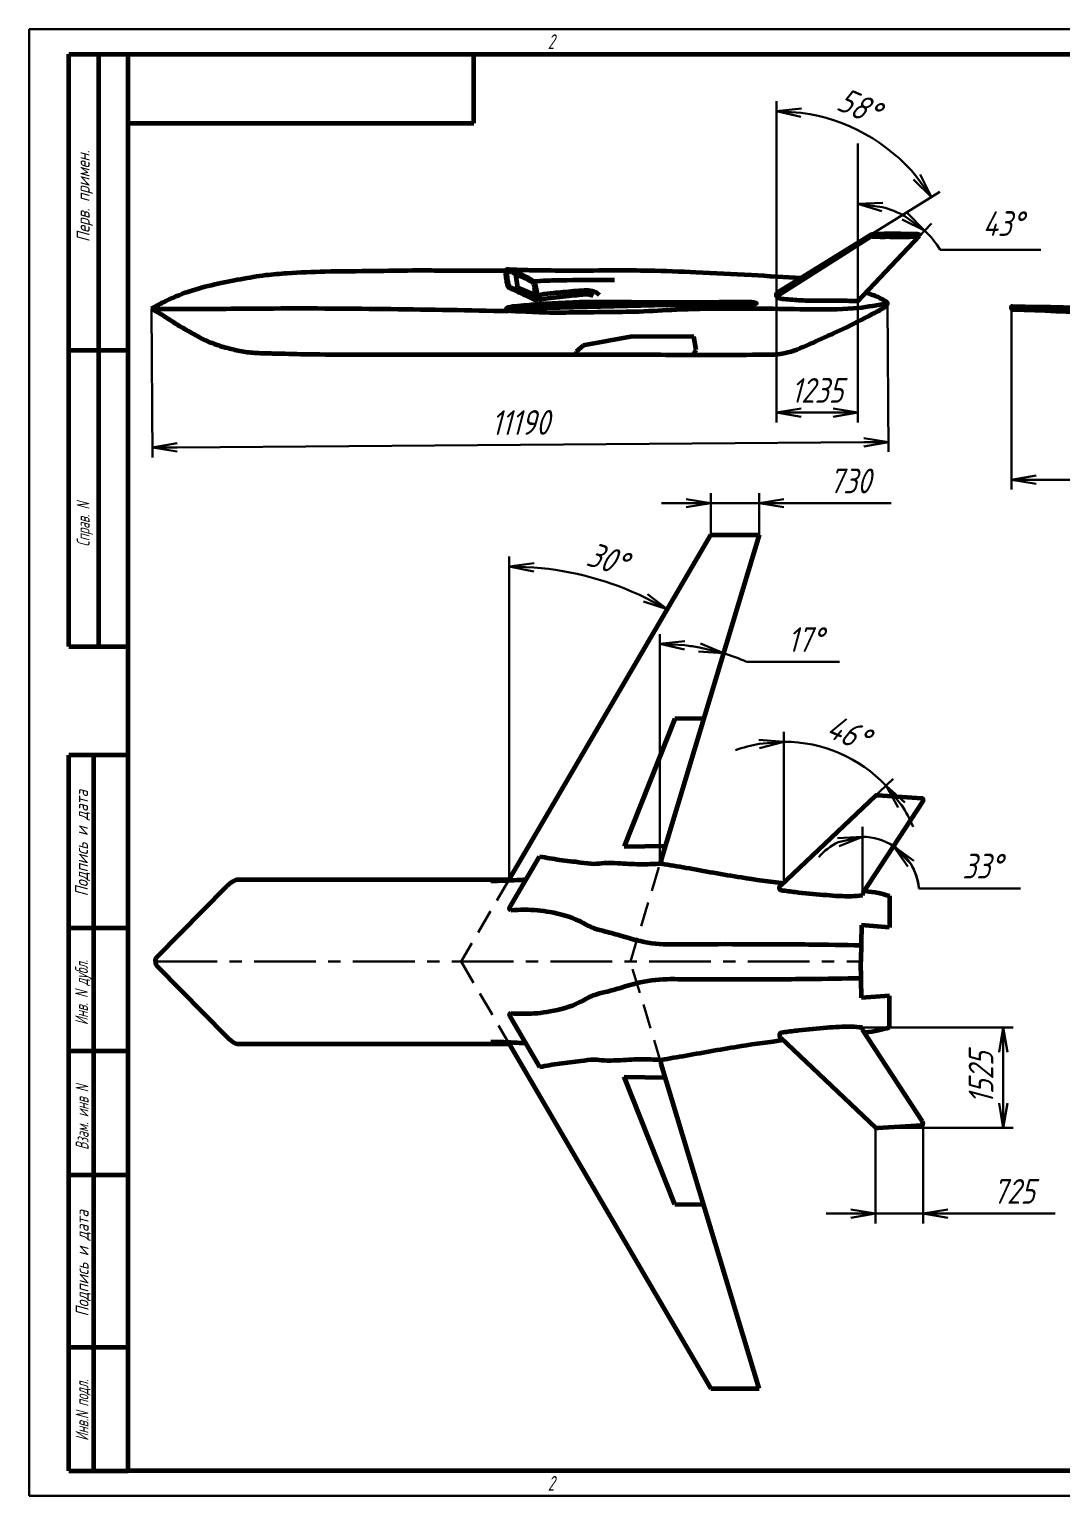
# Model space of a CAD drawing. Header units: millimetres. Extents: x -985956116104 to 1932156, y -552630487266 to 633586.
# Drawn here: x 6006.1 to 6215, y 34396 to 34693 of the extents above; entities that cross this region are included whole.
import ezdxf
from ezdxf.enums import TextEntityAlignment as Align

# ---------------------------------------------------------------- set-up
doc = ezdxf.new("R2010")
doc.units = ezdxf.units.MM
doc.linetypes.add('CENTER', pattern=[2, 1.25, -0.25, 0.25, -0.25])
doc.linetypes.add('DASHED', pattern=[0.75, 0.5, -0.25])
for name, color, linetype, lineweight in [('_axes (Оси)', 6, 'CENTER', 30), ('_basic (Основной)', 4, 'Continuous', 60), ('_contour (Тонкий)', 7, 'Continuous', 30), ('_invisible (Невидимый)', 1, 'DASHED', 30), ('_text (Надписи)', 2, 'Continuous', 30)]:
    doc.layers.add(name, color=color, linetype=linetype, lineweight=lineweight)
doc.styles.add('ESKD', font='eskd.shx', dxfattribs={"oblique": 15, "height": 5})
doc.dimstyles.new('ESKD', dxfattribs={"dimtxt": 5, "dimasz": 5, "dimexe": 2, "dimexo": 0, "dimgap": 2, "dimtad": 1, "dimtoh": 1, "dimzin": 12, "dimdsep": 46, "dimtxsty": 'ESKD', "dimblk1": 'OPEN', "dimblk2": 'OPEN', "dimsah": 1, "dimcen": 5, "dimclrd": 256, "dimclre": 256, "dimclrt": 2, "dimadec": 0, "dimazin": 0, "dimtfac": 1, "dimtmove": 0, "dimatfit": 3, "dimldrblk": 'OPEN', "dimfxl": 1, "dimtolj": 1, "dimtzin": 12, "dimlwd": -1, "dimlwe": -1, "dimarcsym": 0})

# ---------------------------------------------------------------- blocks, each defined once
blk = doc.blocks.new('_OPEN')
at = {"color": 0, "linetype": 'ByBlock'}
for p, q in [((-1, 0.167), (0, 0)), ((0, 0), (-1, -0.167)), ((0, 0), (-1, 0))]:
    blk.add_line(p, q, dxfattribs=at)
blk = doc.blocks.new('*D172')
at = {"layer": '_contour (Тонкий)', "transparency": 16777216}
for p, q in [((6157.43, 34640.75), (6157.43, 34678.4)), ((6158.5, 34640.16), (6190.47, 34660.04))]:
    blk.add_line(p, q, dxfattribs=at)
blk.add_arc((6157.43, 34639.49), 36.91, 39.6414, 82.2329, dxfattribs=at)
at = {"layer": 'Defpoints', "color": 0, "transparency": 16777216}
for p in [(6180.53, 34668.28), (6157.43, 34640.75), (6157.43, 34639.49), (6158.5, 34640.16)]:
    blk.add_point(p, dxfattribs=at)
at = {"layer": '_contour (Тонкий)', "transparency": 16777216, "xscale": 5, "yscale": 5, "zscale": 5}
for p, rotation in [((6157.43, 34676.4), 176.1164486220504), ((6188.77, 34658.98), 305.7578817753343)]:
    blk.add_blockref('_OPEN', p, dxfattribs=dict(at, rotation=rotation))
at = {"layer": '_contour (Тонкий)', "color": 2, "transparency": 16777216, "insert": (6174.06, 34677.42), "char_height": 5, "attachment_point": 5, "rotation": 336.3216, "style": 'ESKD'}
blk.add_mtext('\\A1;58°', dxfattribs=at)
blk = doc.blocks.new('*D173')
at = {"layer": '_contour (Тонкий)', "transparency": 16777216}
for p, q in [((6173.86, 34638.89), (6173.86, 34659.59)), ((6174.54, 34638.62), (6188.79, 34653.64)), ((6190.57, 34648.31), (6210.94, 34648.31))]:
    blk.add_line(p, q, dxfattribs=at)
for start, end in [(61.1056, 75.411), (31.9276, 46.5166)]:
    blk.add_arc((6173.86, 34637.9), 19.69, start, end, dxfattribs=at)
at = {"layer": '_contour (Тонкий)', "transparency": 16777216, "xscale": 5, "yscale": 5, "zscale": 5}
for p, rotation in [((6173.86, 34657.59), 172.7054874693301), ((6187.41, 34652.19), 323.8111200338078)]:
    blk.add_blockref('_OPEN', p, dxfattribs=dict(at, rotation=rotation))
at = {"layer": '_contour (Тонкий)', "color": 2, "transparency": 16777216, "insert": (6203.26, 34653.61), "char_height": 5, "attachment_point": 5, "style": 'ESKD'}
blk.add_mtext('\\A1;43%%d', dxfattribs=at)
blk = doc.blocks.new('*D174')
at = {"layer": '_contour (Тонкий)', "transparency": 16777216}
for p, q in [((6103.28, 34524.95), (6103.28, 34586.16)), ((6105.38, 34524.38), (6136.3, 34577.21))]:
    blk.add_line(p, q, dxfattribs=at)
blk.add_arc((6103.28, 34520.79), 63.37, 64.184, 85.4784, dxfattribs=at)
at = {"layer": 'Defpoints', "color": 0, "transparency": 16777216}
for p in [(6114.41, 34583.18), (6103.28, 34524.95), (6105.38, 34524.38), (6103.28, 34520.79)]:
    blk.add_point(p, dxfattribs=at)
at = {"layer": '_contour (Тонкий)', "transparency": 16777216, "xscale": 5, "yscale": 5, "zscale": 5}
for p, rotation in [((6103.28, 34584.16), 177.7392044552043), ((6135.29, 34575.48), 331.9231599634772)]:
    blk.add_blockref('_OPEN', p, dxfattribs=dict(at, rotation=rotation))
at = {"layer": '_contour (Тонкий)', "color": 2, "transparency": 16777216, "insert": (6123.1, 34585.7), "char_height": 5, "attachment_point": 5, "rotation": 343.0243, "style": 'ESKD'}
blk.add_mtext('\\A1;30°', dxfattribs=at)
blk = doc.blocks.new('*D175')
at = {"layer": '_contour (Тонкий)', "transparency": 16777216}
for p, q in [((6133.8, 34526.21), (6133.8, 34570.47)), ((6134.44, 34526.11), (6147.24, 34568.48)), ((6151.36, 34564.86), (6170.14, 34564.86))]:
    blk.add_line(p, q, dxfattribs=at)
for start, end in [(79.6411, 83.5564), (66.7539, 73.1975)]:
    blk.add_arc((6133.8, 34523.99), 44.48, start, end, dxfattribs=at)
at = {"layer": 'Defpoints', "color": 0, "transparency": 16777216}
for p in [(6138.14, 34568.26), (6133.8, 34526.21), (6133.8, 34523.99), (6134.44, 34526.11)]:
    blk.add_point(p, dxfattribs=at)
at = {"layer": '_contour (Тонкий)', "transparency": 16777216, "xscale": 5, "yscale": 5, "zscale": 5}
for p, rotation in [((6133.8, 34568.47), 176.7781881592483), ((6146.66, 34566.57), 346.4193230063548)]:
    blk.add_blockref('_OPEN', p, dxfattribs=dict(at, rotation=rotation))
at = {"layer": '_contour (Тонкий)', "color": 2, "transparency": 16777216, "insert": (6163.25, 34569.36), "char_height": 5, "attachment_point": 5, "style": 'ESKD'}
blk.add_mtext('\\A1;17°', dxfattribs=at)
blk = doc.blocks.new('*D176')
at = {"layer": '_contour (Тонкий)', "transparency": 16777216}
for p, q in [((6158.89, 34521.86), (6158.89, 34550.66)), ((6160.16, 34521.32), (6181.05, 34541.14))]:
    blk.add_line(p, q, dxfattribs=at)
for start, end in [(100.0467, 110.0935), (43.5018, 90), (23.4083, 33.455)]:
    blk.add_arc((6158.89, 34520.11), 28.55, start, end, dxfattribs=at)
at = {"layer": 'Defpoints', "color": 0, "transparency": 16777216}
for p in [(6173.59, 34544.58), (6158.89, 34521.86), (6160.16, 34521.32), (6158.89, 34520.11)]:
    blk.add_point(p, dxfattribs=at)
at = {"layer": '_contour (Тонкий)', "transparency": 16777216, "xscale": 5, "yscale": 5, "zscale": 5}
for p, rotation in [((6158.89, 34548.66), 5.023371415157512), ((6179.6, 34539.76), 128.4784046085335)]:
    blk.add_blockref('_OPEN', p, dxfattribs=dict(at, rotation=rotation))
at = {"layer": '_contour (Тонкий)', "color": 2, "transparency": 16777216, "insert": (6171.93, 34550.48), "char_height": 5, "attachment_point": 5, "rotation": 336.7509, "style": 'ESKD'}
blk.add_mtext('\\A1;46°', dxfattribs=at)
blk = doc.blocks.new('*D177')
at = {"layer": '_contour (Тонкий)', "transparency": 16777216}
for p, q in [((6174.8, 34520.62), (6174.8, 34531.4)), ((6176.29, 34520.18), (6182.19, 34529.2)), ((6186.25, 34518.96), (6206.81, 34518.96))]:
    blk.add_line(p, q, dxfattribs=at)
for start, end in [(56.8284, 90), (115.1167, 140.2335), (5.2746, 56.8284), (6.5949, 31.7117)]:
    blk.add_arc((6174.8, 34517.9), 11.5, start, end, dxfattribs=at)
at = {"layer": 'Defpoints', "color": 0, "transparency": 16777216}
for p in [(6177.01, 34529.19), (6174.8, 34520.62), (6174.8, 34517.9), (6176.29, 34520.18)]:
    blk.add_point(p, dxfattribs=at)
at = {"layer": '_contour (Тонкий)', "transparency": 16777216, "xscale": 5, "yscale": 5, "zscale": 5}
for p, rotation in [((6174.8, 34529.4), 12.55837093360492), ((6181.1, 34527.53), 134.2700275937023)]:
    blk.add_blockref('_OPEN', p, dxfattribs=dict(at, rotation=rotation))
at = {"layer": '_contour (Тонкий)', "color": 2, "transparency": 16777216, "insert": (6199.03, 34523.46), "char_height": 5, "attachment_point": 5, "style": 'ESKD'}
blk.add_mtext('\\A1;33°', dxfattribs=at)
blk = doc.blocks.new('*D642')
at = {"layer": '_contour (Тонкий)', "transparency": 16777216}
for p, q in [((6030.82, 34636.38), (6031.04, 34606.25)), ((6179.89, 34637.49), (6180.11, 34607.36)), ((6036.02, 34608.29), (6175.1, 34609.32))]:
    blk.add_line(p, q, dxfattribs=at)
at = {"layer": 'Defpoints', "color": 0, "transparency": 16777216}
for p in [(6030.82, 34636.38), (6179.89, 34637.49), (6180.1, 34609.36)]:
    blk.add_point(p, dxfattribs=at)
at = {"layer": '_contour (Тонкий)', "transparency": 16777216, "xscale": 5, "yscale": 5, "zscale": 5}
for p, rotation in [((6180.1, 34609.36), 0.423997692662715), ((6031.02, 34608.25), 180.4239976926627)]:
    blk.add_blockref('_OPEN', p, dxfattribs=dict(at, rotation=rotation))
at = {"layer": '_contour (Тонкий)', "color": 2, "transparency": 16777216, "insert": (6105.53, 34613.31), "char_height": 5, "attachment_point": 5, "rotation": 0.424, "style": 'ESKD'}
blk.add_mtext('\\A1;11190', dxfattribs=at)
blk = doc.blocks.new('*D643')
at = {"layer": '_contour (Тонкий)', "transparency": 16777216}
for p, q in [((6144.12, 34590.57), (6144.12, 34598.98)), ((6153.91, 34590.57), (6153.91, 34598.98)), ((6139.12, 34596.98), (6134.12, 34596.98)), ((6144.12, 34596.98), (6153.91, 34596.98)), ((6158.91, 34596.98), (6180.66, 34596.98))]:
    blk.add_line(p, q, dxfattribs=at)
at = {"layer": 'Defpoints', "color": 0, "transparency": 16777216}
for p in [(6153.91, 34596.98), (6144.12, 34590.57), (6153.91, 34590.57)]:
    blk.add_point(p, dxfattribs=at)
at = {"layer": '_contour (Тонкий)', "transparency": 16777216, "xscale": 5, "yscale": 5, "zscale": 5}
blk.add_blockref('_OPEN', (6144.12, 34596.98), dxfattribs=at)
at = {"layer": '_contour (Тонкий)', "transparency": 16777216, "xscale": 5, "yscale": 5, "zscale": 5, "rotation": 180}
blk.add_blockref('_OPEN', (6153.91, 34596.98), dxfattribs=at)
at = {"layer": '_contour (Тонкий)', "color": 2, "transparency": 16777216, "insert": (6172.28, 34601.48), "char_height": 5, "attachment_point": 5, "style": 'ESKD'}
blk.add_mtext('\\A1;730', dxfattribs=at)
blk = doc.blocks.new('*D644')
at = {"layer": '_contour (Тонкий)', "transparency": 16777216}
for p, q in [((6204.99, 34636.43), (6204.99, 34599.74)), ((6411.21, 34636.43), (6411.21, 34599.74)), ((6209.99, 34601.74), (6406.21, 34601.74))]:
    blk.add_line(p, q, dxfattribs=at)
at = {"layer": 'Defpoints', "color": 0, "transparency": 16777216}
for p in [(6204.99, 34636.43), (6411.21, 34636.43), (6411.21, 34601.74)]:
    blk.add_point(p, dxfattribs=at)
at = {"layer": '_contour (Тонкий)', "transparency": 16777216, "xscale": 5, "yscale": 5, "zscale": 5, "rotation": 180}
blk.add_blockref('_OPEN', (6204.99, 34601.74), dxfattribs=at)
at = {"layer": '_contour (Тонкий)', "transparency": 16777216, "xscale": 5, "yscale": 5, "zscale": 5}
blk.add_blockref('_OPEN', (6411.21, 34601.74), dxfattribs=at)
at = {"layer": '_contour (Тонкий)', "color": 2, "transparency": 16777216, "insert": (6308.1, 34606.24), "char_height": 5, "attachment_point": 5, "style": 'ESKD'}
blk.add_mtext('\\A1;15465', dxfattribs=at)
blk = doc.blocks.new('*D647')
at = {"layer": '_contour (Тонкий)', "transparency": 16777216}
for p, q in [((6157.4, 34638.82), (6157.4, 34613.32)), ((6173.86, 34637.9), (6173.86, 34613.32)), ((6162.4, 34615.32), (6168.86, 34615.32))]:
    blk.add_line(p, q, dxfattribs=at)
at = {"layer": 'Defpoints', "color": 0, "transparency": 16777216}
for p in [(6157.4, 34638.82), (6173.86, 34637.9), (6173.86, 34615.32)]:
    blk.add_point(p, dxfattribs=at)
at = {"layer": '_contour (Тонкий)', "transparency": 16777216, "xscale": 5, "yscale": 5, "zscale": 5, "rotation": 180}
blk.add_blockref('_OPEN', (6157.4, 34615.32), dxfattribs=at)
at = {"layer": '_contour (Тонкий)', "transparency": 16777216, "xscale": 5, "yscale": 5, "zscale": 5}
blk.add_blockref('_OPEN', (6173.86, 34615.32), dxfattribs=at)
at = {"layer": '_contour (Тонкий)', "color": 2, "transparency": 16777216, "insert": (6165.63, 34619.82), "char_height": 5, "attachment_point": 5, "style": 'ESKD'}
blk.add_mtext('\\A1;1235', dxfattribs=at)
blk = doc.blocks.new('*D648')
at = {"layer": '_contour (Тонкий)', "transparency": 16777216}
for p, q in [((6174.8, 34490.76), (6205.33, 34490.76)), ((6203.33, 34485.76), (6203.33, 34475.43)), ((6177.83, 34470.43), (6205.33, 34470.43))]:
    blk.add_line(p, q, dxfattribs=at)
at = {"layer": 'Defpoints', "color": 0, "transparency": 16777216}
for p in [(6174.8, 34490.76), (6177.83, 34470.43), (6203.33, 34470.43)]:
    blk.add_point(p, dxfattribs=at)
at = {"layer": '_contour (Тонкий)', "transparency": 16777216, "xscale": 5, "yscale": 5, "zscale": 5}
for p, rotation in [((6203.33, 34490.76), 90), ((6203.33, 34470.43), 270)]:
    blk.add_blockref('_OPEN', p, dxfattribs=dict(at, rotation=rotation))
at = {"layer": '_contour (Тонкий)', "color": 2, "transparency": 16777216, "insert": (6198.83, 34480.59), "char_height": 5, "attachment_point": 5, "rotation": 90, "style": 'ESKD'}
blk.add_mtext('\\A1;1525', dxfattribs=at)
blk = doc.blocks.new('*D649')
at = {"layer": '_contour (Тонкий)', "transparency": 16777216}
for p, q in [((6177.45, 34470.53), (6177.45, 34451.08)), ((6187.09, 34471.31), (6187.09, 34451.08)), ((6172.45, 34453.08), (6167.45, 34453.08)), ((6177.45, 34453.08), (6187.09, 34453.08)), ((6192.09, 34453.08), (6213.86, 34453.08))]:
    blk.add_line(p, q, dxfattribs=at)
at = {"layer": 'Defpoints', "color": 0, "transparency": 16777216}
for p in [(6177.45, 34470.53), (6187.09, 34471.31), (6187.09, 34453.08)]:
    blk.add_point(p, dxfattribs=at)
at = {"layer": '_contour (Тонкий)', "transparency": 16777216, "xscale": 5, "yscale": 5, "zscale": 5}
blk.add_blockref('_OPEN', (6177.45, 34453.08), dxfattribs=at)
at = {"layer": '_contour (Тонкий)', "transparency": 16777216, "xscale": 5, "yscale": 5, "zscale": 5, "rotation": 180}
blk.add_blockref('_OPEN', (6187.09, 34453.08), dxfattribs=at)
at = {"layer": '_contour (Тонкий)', "color": 2, "transparency": 16777216, "insert": (6205.47, 34457.58), "char_height": 5, "attachment_point": 5, "style": 'ESKD'}
blk.add_mtext('\\A1;725', dxfattribs=at)

msp = doc.modelspace()

# ---------------------------------------------------------------- linework, layer by layer
at = {"layer": '_axes (Оси)', "ltscale": 10, "transparency": 33554687}
msp.add_line((6031.616, 34504.128), (6174.505, 34504.128), dxfattribs=at)
at = {"layer": '_basic (Основной)', "transparency": 33554687}
for p, q in [((6014.065, 34687.957), (6026.065, 34687.957)), ((6014.065, 34567.957), (6014.065, 34687.957)), ((6020.065, 34687.957), (6020.065, 34567.957)), ((6026.065, 34400.957), (6026.065, 34687.957)), ((6026.065, 34687.957), (6421.065, 34687.957)), ((6096.065, 34673.957), (6096.065, 34687.957)), ((6026.065, 34673.957), (6096.065, 34673.957)), ((6176.639, 34651.044), (6157.397, 34638.816)), ((6176.503, 34651.355), (6157.426, 34639.492)), ((6173.863, 34637.901), (6186.384, 34651.104)), ((6186.384, 34651.104), (6186.384, 34651.291)), ((6104.999, 34640.644), (6104.638, 34643.323)), ((6108.533, 34639.211), (6104.999, 34640.644)), ((6143.545, 34637.272), (6102.707, 34636.255)), ((6102.757, 34636.499), (6143.388, 34637.485)), ((6148.302, 34636.97), (6135.853, 34636.152)), ((6288.221, 34635.066), (6204.989, 34636.434)), ((6127.813, 34630.666), (6118.226, 34628.941)), ((6140.691, 34630.716), (6127.813, 34630.666)), ((6141.135, 34628.009), (6140.691, 34630.716)), ((6014.065, 34627.957), (6026.065, 34627.957)), ((6118.226, 34628.941), (6116.823, 34627.686)), ((6116.823, 34627.686), (6116.823, 34627.071)), ((6140.546, 34627.046), (6141.135, 34628.009)), ((6103.282, 34520.787), (6144.123, 34590.574)), ((6153.908, 34590.574), (6134.046, 34524.801)), ((6144.123, 34590.574), (6153.908, 34590.574)), ((6014.065, 34567.957), (6026.065, 34567.957)), ((6136.78, 34553.327), (6126.515, 34527.471)), ((6142.678, 34553.385), (6136.78, 34553.327)), ((6026.065, 34545.957), (6014.065, 34545.957)), ((6014.065, 34400.957), (6014.065, 34545.957)), ((6019.065, 34545.957), (6019.065, 34400.957)), ((6158.277, 34519.533), (6177.45, 34537.729)), ((6186.952, 34536.489), (6174.819, 34517.927)), ((6177.834, 34537.828), (6186.826, 34537.256)), ((6126.515, 34527.471), (6134.894, 34527.606)), ((6103.373, 34515.156), (6109.409, 34525.431)), ((6134.046, 34524.801), (6134.069, 34523.997)), ((6048.542, 34520.787), (6103.282, 34520.787)), ((6031.962, 34505.076), (6046.023, 34519.323)), ((6174.819, 34517.927), (6174.804, 34517.495)), ((6180.289, 34517.428), (6180.289, 34511.048)), ((6174.621, 34511.478), (6174.505, 34504.128)), ((6180.289, 34511.048), (6174.621, 34511.478)), ((6014.065, 34510.957), (6026.065, 34510.957)), ((6031.962, 34503.179), (6046.023, 34488.932)), ((6174.621, 34496.778), (6174.505, 34504.128)), ((6180.289, 34497.208), (6174.621, 34496.778)), ((6180.289, 34490.828), (6180.289, 34497.208)), ((6103.373, 34493.1), (6109.409, 34482.825)), ((6174.819, 34490.329), (6174.804, 34490.76)), ((6158.277, 34488.723), (6177.45, 34470.527)), ((6186.952, 34471.767), (6174.819, 34490.329)), ((6026.065, 34485.957), (6014.065, 34485.957)), ((6048.542, 34487.468), (6103.282, 34487.468)), ((6103.282, 34487.468), (6144.123, 34417.682)), ((6134.046, 34483.455), (6134.069, 34484.259)), ((6153.908, 34417.682), (6134.046, 34483.455)), ((6136.78, 34454.929), (6126.515, 34480.784)), ((6126.515, 34480.784), (6134.894, 34480.649)), ((6177.834, 34470.427), (6186.826, 34471)), ((6014.065, 34460.957), (6026.065, 34460.957)), ((6142.678, 34454.871), (6136.78, 34454.929)), ((6026.065, 34425.957), (6014.065, 34425.957)), ((6144.123, 34417.682), (6153.908, 34417.682)), ((6014.065, 34400.957), (6026.065, 34400.957)), ((6421.065, 34400.957), (6026.065, 34400.957))]:
    msp.add_line(p, q, dxfattribs=at)
for points, start_tangent, end_tangent in [([(6186.384, 34651.291), (6186.307, 34651.37), (6186.179, 34651.427), (6185.938, 34651.448), (6176.976, 34651.427), (6176.783, 34651.416), (6176.51, 34651.359), (6176.408, 34651.211), (6176.442, 34651.132), (6176.601, 34651.053), (6177.055, 34650.996), (6178.02, 34650.962), (6179.781, 34650.962), (6185.016, 34650.973), (6186.016, 34651.007), (6186.095, 34651.007), (6186.254, 34651.041), (6186.384, 34651.104)], (-0.0086964, 0.0103172), (0.0117808, 0.0062988)), ([(6030.816, 34636.383), (6033.231, 34637.704), (6038.34, 34639.863), (6043.63, 34641.318), (6048.917, 34642.385), (6053.95, 34643.198), (6058.322, 34643.579), (6065.906, 34643.913), (6075.901, 34644.041), (6083.654, 34644.143), (6095.788, 34644.092), (6102.524, 34644.118)], (0.0116168, 0.0065485), (0.0133331, 0.0000873)), ([(6107.861, 34642.156), (6107.404, 34642.438), (6106.686, 34642.783), (6105.442, 34643.426), (6104.311, 34643.892), (6103.647, 34644.172), (6103.305, 34644.276), (6102.952, 34644.318), (6102.765, 34644.297), (6102.644, 34644.241), (6102.598, 34644.215), (6102.524, 34644.118), (6102.488, 34643.981), (6102.494, 34643.838), (6102.533, 34643.292), (6102.689, 34641.997), (6102.852, 34641.242), (6102.976, 34640.892), (6103.088, 34640.695), (6103.22, 34640.587)], (-0.011186, 0.0072986), (0.0111159, -0.0077252)), ([(6107.653, 34641.931), (6106.214, 34642.624), (6104.513, 34643.388), (6103.662, 34643.806), (6103.231, 34643.917), (6102.923, 34643.917), (6102.763, 34643.572), (6102.787, 34643.104), (6102.984, 34641.786), (6103.157, 34641.097), (6103.33, 34640.801), (6103.72, 34640.575)], (-0.0119486, 0.0059764), (0.0127956, -0.0053201)), ([(6102.903, 34644.317), (6103.811, 34644.308), (6105.669, 34644.25), (6109.069, 34644.179), (6116.037, 34644.11), (6124.679, 34644.17), (6131.586, 34644.109), (6141.071, 34643.778), (6152.333, 34643.206), (6162.443, 34642.612)], (0.0133339, -0.0000759), (0.0133093, -0.0008008)), ([(6107.861, 34642.156), (6108.293, 34641.814), (6108.444, 34641.543), (6108.535, 34641.3), (6108.766, 34640.025), (6108.886, 34639.282), (6108.906, 34638.67), (6108.886, 34638.449), (6108.786, 34638.298), (6108.545, 34638.188), (6108.354, 34638.178), (6108.173, 34638.238), (6107.661, 34638.509), (6106.536, 34639.041), (6104.245, 34640.125), (6103.22, 34640.587)], (0.0116543, -0.0071988), (-0.0121865, 0.005418)), ([(6108.171, 34641.942), (6110.891, 34642.083), (6114.917, 34642.175), (6124.574, 34642.206)], (0.0133124, 0.0007659), (0.0133329, -0.0000121)), ([(6107.653, 34641.931), (6108.018, 34641.643), (6108.145, 34641.415), (6108.222, 34641.209), (6108.417, 34640.134), (6108.519, 34639.507), (6108.535, 34638.99), (6108.519, 34638.804), (6108.434, 34638.677), (6108.23, 34638.583), (6108.069, 34638.575), (6107.917, 34638.626), (6107.484, 34638.855), (6106.535, 34639.303), (6104.594, 34640.203), (6103.72, 34640.575)], (0.0116543, -0.0071988), (-0.0123096, 0.0051353)), ([(6108.465, 34638.175), (6109.287, 34638.271), (6111.064, 34638.499), (6113.492, 34638.791), (6115.833, 34639.04), (6117.903, 34639.235), (6118.868, 34639.311), (6119.757, 34639.203), (6120.255, 34638.986)], (0.013247, 0.0015166), (0.0120257, -0.0059362)), ([(6108.901, 34639.012), (6109.767, 34639.23), (6112.231, 34639.589), (6114.248, 34639.763), (6116.367, 34639.961), (6117.784, 34640.059), (6119.223, 34640.092), (6120.063, 34639.961), (6121.022, 34639.569), (6121.512, 34639.177)], (0.0128971, 0.0034071), (0.0100626, -0.0088538)), ([(6157.426, 34639.492), (6157.329, 34639.213), (6157.397, 34638.816)], (-0.0057907, -0.0124732), (0.0041555, -0.0133033)), ([(6179.683, 34636.982), (6179.83, 34637.195), (6179.879, 34637.532), (6179.731, 34637.728), (6179.24, 34638.065), (6175.501, 34639.684)], (0.0082131, 0.0103168), (-0.0126085, 0.0046932)), ([(6030.816, 34636.383), (6040.16, 34636.347), (6055.493, 34636.442), (6103.131, 34635.916)], (0.0133333, -0.0000837), (0.0133323, -0.0002539)), ([(6030.816, 34636.383), (6032.519, 34635.401), (6035.407, 34633.561), (6037.475, 34632.316), (6040.42, 34630.646), (6043.931, 34629.09), (6046.933, 34628.241), (6049.822, 34627.647), (6052.88, 34627.392)], (0.0116194, -0.0065477), (0.0133414, -0.0007176)), ([(6102.711, 34636.313), (6102.714, 34636.214), (6102.873, 34636.107), (6103.286, 34635.999), (6104.638, 34635.895), (6110.038, 34635.66), (6116.185, 34635.646), (6122.86, 34635.73), (6129.556, 34635.835), (6137.18, 34636.218), (6143.456, 34636.4), (6156.795, 34636.38), (6165.348, 34636.272), (6173.974, 34636.56), (6179.89, 34637.486)], (-0.0013683, -0.014266), (0.0131393, 0.0023841)), ([(6102.711, 34636.313), (6102.779, 34636.535), (6103.036, 34636.664), (6105.011, 34636.95), (6107.401, 34637.17), (6110.571, 34637.417), (6121.696, 34637.793), (6126.699, 34637.752), (6137.213, 34637.689), (6145.802, 34637.731), (6149.471, 34637.772), (6151.216, 34637.775), (6152.261, 34637.749), (6153.195, 34637.56)], (0.0021541, 0.0142097), (0.0130056, -0.0031945)), ([(6143.388, 34637.485), (6143.452, 34637.582), (6143.558, 34637.634), (6144.093, 34637.711)], (0.0060673, 0.0124719), (0.0131927, 0.000834)), ([(6143.388, 34637.485), (6143.404, 34637.416), (6143.503, 34637.315), (6143.619, 34637.267)], (0.0018944, -0.0134307), (0.0125574, -0.0042195)), ([(6153.195, 34637.56), (6153.359, 34637.478), (6153.019, 34637.254), (6152.55, 34637.128), (6146.916, 34637.043), (6143.545, 34637.272)], (0.015713, -0.0056531), (-0.0130628, 0.0009458)), ([(6155.108, 34627.071), (6156.645, 34627.091), (6158.644, 34627.305), (6160.912, 34627.894), (6165.985, 34630.056), (6170.895, 34632.304), (6176.737, 34635.251), (6179.183, 34636.625), (6179.683, 34636.982)], (0.0133354, -0.00002), (0.010781, 0.0078578)), ([(6173.863, 34637.901), (6170.362, 34637.944), (6166.323, 34637.944), (6162.304, 34638.036), (6158.911, 34638.294), (6157.786, 34638.534), (6157.397, 34638.816)], (-0.0133368, 0.0002119), (-0.0104596, 0.0085636)), ([(6205.466, 34636.124), (6205.312, 34636.135), (6205.115, 34636.201), (6205.012, 34636.32), (6204.984, 34636.525), (6204.992, 34636.804), (6205.062, 34636.877), (6205.189, 34636.894), (6284.325, 34636.885)], (-0.0132887, 0.0005588), (0.0129889, 0.0002217)), ([(6287.917, 34632.299), (6287.725, 34632.667), (6287.324, 34633.15), (6286.635, 34633.386), (6282.714, 34633.798), (6273.545, 34634.087), (6205.466, 34636.124)], (-0.0058911, 0.0118555), (-0.0132925, 0.0004537)), ([(6052.88, 34627.392), (6056.201, 34627.305), (6062.602, 34627.164), (6080.964, 34627.076), (6100.543, 34627.102), (6112.352, 34627.074), (6128.929, 34627.071), (6144.97, 34627.043), (6155.108, 34627.071)], (0.0133287, -0.0003506), (0.0133333, 0.0000521)), ([(6177.45, 34537.729), (6177.551, 34537.811), (6177.834, 34537.828)], (0.0098849, 0.0096001), (0.0143216, -0.0017855)), ([(6186.826, 34537.256), (6187.01, 34537.188), (6187.091, 34536.963), (6186.952, 34536.489)], (0.014086, -0.0027341), (-0.0058819, -0.0121136)), ([(6109.409, 34525.431), (6113.458, 34524.771), (6117.803, 34524.226), (6120.487, 34523.953), (6122.489, 34524.112), (6125.241, 34524.09), (6129.722, 34523.885), (6134.069, 34523.997)], (0.0131444, -0.0023113), (0.0133336, 0.0005966)), ([(6134.069, 34523.997), (6139.077, 34523.144), (6150.28, 34521.198), (6158.885, 34519.991)], (0.013149, -0.002208), (0.0132212, -0.0017432)), ([(6046.023, 34519.323), (6046.371, 34519.664), (6047.135, 34520.282), (6048.147, 34520.762), (6048.542, 34520.787)], (0.0094332, 0.0094565), (0.0134298, 0.0002587)), ([(6106.635, 34520.709), (6104.907, 34520.593), (6102.129, 34520.477), (6099.536, 34520.431)], (-0.0133001, -0.0009459), (-0.0133322, -0.0001821)), ([(6174.804, 34517.495), (6172.565, 34517.345), (6167.589, 34517.553), (6161.913, 34518.089), (6159.068, 34518.431), (6158.427, 34518.521), (6158.1, 34518.684), (6158.01, 34518.878), (6157.993, 34519.179), (6158.074, 34519.397), (6158.277, 34519.533)], (-0.0132972, -0.0011203), (0.0125465, 0.0061083)), ([(6175.446, 34518.431), (6178.029, 34518.037), (6180.289, 34517.428)], (0.0132616, -0.0016275), (0.012801, -0.0038161)), ([(6103.591, 34514.572), (6103.355, 34514.681), (6103.284, 34514.932), (6103.373, 34515.156)], (-0.0137474, 0.0036557), (0.0066267, 0.0118011)), ([(6103.591, 34514.572), (6106.387, 34514.662), (6111.55, 34514.189), (6117.481, 34512.363), (6120.429, 34510.905), (6122.738, 34510.256), (6125.985, 34509.355), (6132.155, 34507.877), (6138.262, 34507.658), (6149.957, 34507.693), (6163.956, 34507.621), (6174.557, 34507.452)], (0.0133276, 0.0006584), (0.0133296, -0.0002412)), ([(6031.616, 34504.128), (6031.621, 34504.445), (6031.962, 34505.076)], (-0.0007115, 0.0135776), (0.0084629, 0.0111719)), ([(6031.616, 34504.128), (6031.621, 34503.81), (6031.962, 34503.179)], (-0.0007115, -0.0135776), (0.0084629, -0.0111719)), ([(6103.591, 34493.684), (6106.387, 34493.594), (6111.55, 34494.067), (6117.481, 34495.892), (6120.429, 34497.35), (6122.738, 34497.999), (6125.985, 34498.9), (6132.155, 34500.379), (6138.262, 34500.598), (6149.957, 34500.563), (6163.956, 34500.635), (6174.557, 34500.803)], (0.0133276, -0.0006584), (0.0133296, 0.0002412)), ([(6103.591, 34493.684), (6103.355, 34493.575), (6103.284, 34493.324), (6103.373, 34493.1)], (-0.0137474, -0.0036557), (0.0066267, -0.0118011)), ([(6174.804, 34490.76), (6172.565, 34490.911), (6167.589, 34490.702), (6161.913, 34490.167), (6159.068, 34489.824), (6158.427, 34489.735), (6158.1, 34489.571), (6158.01, 34489.378), (6157.993, 34489.077), (6158.074, 34488.859), (6158.277, 34488.723)], (-0.0132972, 0.0011203), (0.0125465, -0.0061083)), ([(6175.446, 34489.824), (6178.029, 34490.218), (6180.289, 34490.828)], (0.0132616, 0.0016275), (0.012801, 0.0038161)), ([(6046.023, 34488.932), (6046.371, 34488.591), (6047.135, 34487.974), (6048.147, 34487.494), (6048.542, 34487.468)], (0.0094332, -0.0094565), (0.0134298, -0.0002587)), ([(6106.635, 34487.546), (6104.907, 34487.662), (6102.129, 34487.778), (6099.536, 34487.824)], (-0.0133001, 0.0009459), (-0.0133322, 0.0001821)), ([(6134.069, 34484.259), (6139.077, 34485.111), (6150.28, 34487.058), (6158.885, 34488.264)], (0.013149, 0.002208), (0.0132212, 0.0017432)), ([(6109.409, 34482.825), (6113.458, 34483.484), (6117.803, 34484.03), (6120.487, 34484.302), (6122.489, 34484.143), (6125.241, 34484.166), (6129.722, 34484.371), (6134.069, 34484.259)], (0.0131444, 0.0023113), (0.0133336, -0.0005966)), ([(6177.45, 34470.527), (6177.551, 34470.445), (6177.834, 34470.427)], (0.0098849, -0.0096001), (0.0143216, 0.0017855)), ([(6186.826, 34471), (6187.01, 34471.067), (6187.091, 34471.293), (6186.952, 34471.767)], (0.014086, 0.0027341), (-0.0058819, 0.0121136))]:
    msp.add_spline(points, degree=3, dxfattribs=dict(at, start_tangent=start_tangent, end_tangent=end_tangent))
at = {"layer": '_contour (Тонкий)', "transparency": 33554687}
for p, q in [((6006.065, 34395.957), (6006.065, 34692.957)), ((6006.065, 34692.957), (6426.065, 34692.957)), ((6157.426, 34639.492), (6157.426, 34672.113)), ((6173.863, 34637.901), (6173.863, 34669.856)), ((6103.282, 34520.787), (6103.282, 34584.162)), ((6133.8, 34523.985), (6133.8, 34568.468)), ((6158.885, 34519.991), (6158.885, 34543.364)), ((6174.804, 34517.495), (6174.804, 34529.402)), ((6426.065, 34395.957), (6006.065, 34395.957))]:
    msp.add_line(p, q, dxfattribs=at)
at = {"layer": '_invisible (Невидимый)', "ltscale": 10, "transparency": 33554687}
for p, q in [((6127.804, 34504.128), (6134.046, 34524.801)), ((6103.282, 34520.787), (6093.532, 34504.128)), ((6093.532, 34504.128), (6103.282, 34487.468)), ((6134.046, 34483.455), (6127.804, 34504.128))]:
    msp.add_line(p, q, dxfattribs=at)

# ---------------------------------------------------------------- texts
at = {"layer": '_text (Надписи)', "transparency": 33554687, "style": 'ESKD', "oblique": 15, "width": 0.8}
for p in [(6111.065, 34688.957), (6111.065, 34396.957)]:
    msp.add_text('2', height=3, dxfattribs=at).set_placement(p)
at = {"layer": '_text (Надписи)', "transparency": 33554687, "style": 'ESKD', "oblique": 15}
for s, p in [('Перв. примен.', (6018.269, 34659.151)), ('Подпись и дата', (6017.939, 34528.104)), ('Подпись и дата', (6018.072, 34442.995))]:
    msp.add_text(s, height=2.6, rotation=90, dxfattribs=at).set_placement(p, align=Align.CENTER)
at = {"layer": '_text (Надписи)', "transparency": 33554687, "style": 'ESKD', "oblique": 15, "width": 0.8}
for s, p in [('Справ. N', (6018.266, 34592.647)), ('Инв. N дубл.', (6017.932, 34497.851)), ('Взам. инв N', (6018.058, 34472.534)), ('Инв.N подл.', (6018.05, 34413.252))]:
    msp.add_text(s, height=2.6, rotation=90, dxfattribs=at).set_placement(p, align=Align.CENTER)

# ---------------------------------------------------------------- dimensions: what is measured, and where the dimension line sits
at = {"layer": '_contour (Тонкий)', "transparency": 33554687}
for base, center, p1, p2, picture, middle in [((6180.53, 34668.279), (6157.426, 34639.492), (6157.426, 34640.754), (6158.498, 34640.159), '*D172', (6172.25, 34673.296)), ((6114.409, 34583.177), (6103.282, 34520.787), (6105.383, 34524.377), (6103.282, 34524.947), '*D174', (6121.785, 34581.4)), ((6173.5899, 34544.5839), (6158.8854, 34520.1104), (6160.1556, 34521.3159), (6158.8854, 34521.8616), '*D176', (6170.1554, 34546.3432))]:
    dim = msp.add_angular_dim_3p(base=base, center=center, p1=p1, p2=p2, dimstyle='ESKD', dxfattribs=at)
    dim.commit()
    dim.dimension.update_dxf_attribs({"geometry": picture, "text_midpoint": middle, "dimtype": 165})
for base, center, p1, p2, picture, middle in [((6178.791, 34656.964), (6173.863, 34637.901), (6174.54, 34638.615), (6173.863, 34638.886), '*D173', (6203.256, 34653.61)), ((6138.142, 34568.256), (6133.8, 34523.985), (6133.8, 34526.209), (6134.443, 34526.115), '*D175', (6163.246, 34569.357)), ((6177.009, 34529.188), (6174.804, 34517.904), (6174.804, 34520.617), (6176.289, 34520.175), '*D177', (6199.034, 34523.461))]:
    dim = msp.add_angular_dim_3p(base=base, center=center, p1=p1, p2=p2, dimstyle='ESKD', dxfattribs=at)
    dim.commit()
    dim.dimension.update_dxf_attribs({"geometry": picture, "text_midpoint": middle})
for p1, p2, distance, text, picture, middle in [((6030.816, 34636.383), (6179.89, 34637.486), -28.13, '11190', '*D642', (6105.528, 34613.305)), ((6204.989, 34636.434), (6411.21, 34636.434), -34.69, '15465', '*D644', (6308.099, 34606.244)), ((6144.123, 34590.574), (6153.908, 34590.574), 6.403, '730', '*D643', (6172.283, 34601.477))]:
    dim = msp.add_aligned_dim(p1=p1, p2=p2, distance=distance, text=text, dimstyle='ESKD', dxfattribs=at)
    dim.commit()
    dim.dimension.update_dxf_attribs({"geometry": picture, "text_midpoint": middle})
dim = msp.add_linear_dim(base=(6173.863, 34615.324), p1=(6157.397, 34638.816), p2=(6173.863, 34637.901), text='1235', dimstyle='ESKD', dxfattribs=at)
dim.commit()
dim.dimension.update_dxf_attribs({"geometry": '*D647', "text_midpoint": (6165.63, 34615.324), "dimtype": 160})
dim = msp.add_linear_dim(base=(6203.333, 34470.427), p1=(6174.804, 34490.76), p2=(6177.834, 34470.427), angle=90, text='1525', dimstyle='ESKD', dxfattribs=at)
dim.commit()
dim.dimension.update_dxf_attribs({"geometry": '*D648', "text_midpoint": (6203.333, 34480.594), "dimtype": 160})
dim = msp.add_linear_dim(base=(6187.088, 34453.08), p1=(6177.45, 34470.527), p2=(6187.088, 34471.314), text='725', dimstyle='ESKD', dxfattribs=at)
dim.commit()
dim.dimension.update_dxf_attribs({"geometry": '*D649', "text_midpoint": (6205.473, 34457.58)})

doc.saveas('drawing.dxf')
